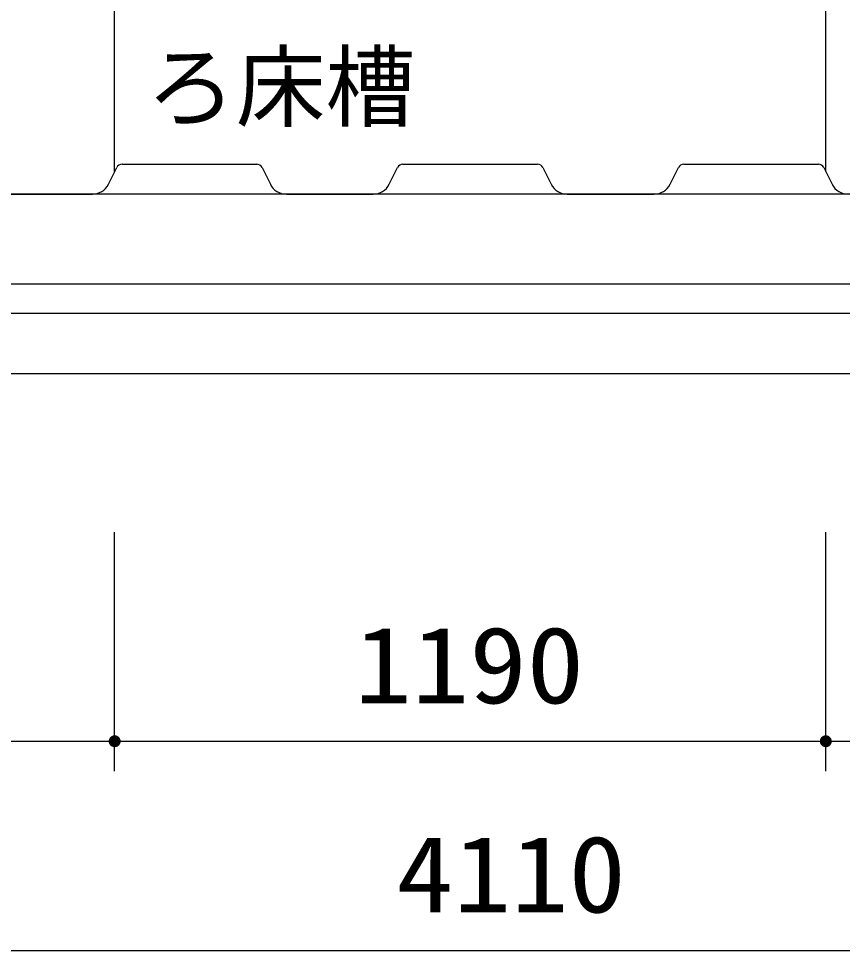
# Model space of a CAD drawing. Units: millimetres, scale not verified. Extents: x -14850 to 14850, y -10500 to 10500.
# Drawn here: x -8215 to -6836, y -6888 to -5329 of the extents above; entities that cross this region are included whole.
import ezdxf
from ezdxf.enums import TextEntityAlignment as Align

# ---------------------------------------------------------------- set-up
doc = ezdxf.new("R2010")
doc.units = ezdxf.units.MM
doc.header["$LTSCALE"] = 50
doc.layers.add('0-0_躯体', color=3, linetype='Continuous', lineweight=25)
doc.layers.add('0-2_製作', color=5, linetype='Continuous', lineweight=25)
doc.styles.add('ＭＳ ゴシック', font='')
doc.styles.get('ＭＳ ゴシック').set_extended_font_data('MS Gothic')

msp = doc.modelspace()

# ---------------------------------------------------------------- linework, layer by layer
at = {"layer": '0-0_躯体'}
for p, q in [((-8053.87, -5585.11), (-8053.87, -3594.51)), ((-6863.87, -5585.11), (-6863.87, -3594.51)), ((-8064.4, -5606.17), (-8050.46, -5578.28)), ((-8041.51, -5572.75), (-7816.23, -5572.75)), ((-7807.29, -5578.28), (-7793.34, -5606.17)), ((-7594.4, -5606.17), (-7580.45, -5578.28)), ((-7571.51, -5572.75), (-7346.23, -5572.75)), ((-7337.29, -5578.28), (-7323.34, -5606.17)), ((-7124.4, -5606.17), (-7110.45, -5578.28)), ((-7101.51, -5572.75), (-6876.23, -5572.75)), ((-6867.29, -5578.28), (-6853.34, -5606.17)), ((-8491.51, -5622.75), (-8091.23, -5622.75)), ((-7766.51, -5622.75), (-7621.23, -5622.75)), ((-7296.51, -5622.75), (-7151.23, -5622.75))]:
    msp.add_line(p, q, dxfattribs=at)
at = {"layer": '0-0_躯体', "color": 2}
for p, q in [((-5088.87, -5622.75), (-9688.87, -5622.75)), ((-9738.87, -5772.75), (-5038.87, -5772.75)), ((-5038.87, -5822.75), (-9738.87, -5822.75)), ((-9738.87, -5922.75), (-5038.87, -5922.75))]:
    msp.add_line(p, q, dxfattribs=at)
at = {"layer": '0-0_躯体'}
for centre, radius, start, end in [((-8041.51, -5582.75), 10, 90, 153.43494), ((-7816.23, -5582.75), 10, 26.56505, 90), ((-7571.51, -5582.75), 10, 90, 153.43494), ((-7346.23, -5582.75), 10, 26.56505, 90), ((-7101.51, -5582.75), 10, 90, 153.43494), ((-6876.23, -5582.75), 10, 26.56505, 90), ((-8091.23, -5592.75), 30, 270, 333.43494), ((-7766.51, -5592.75), 30, 206.56503, 270), ((-7621.23, -5592.75), 30, 270, 333.43494), ((-7296.51, -5592.75), 30, 206.56503, 270), ((-7151.23, -5592.75), 30, 270, 333.43494), ((-6826.51, -5592.75), 30, 206.56503, 270)]:
    msp.add_arc(centre, radius, start, end, dxfattribs=at)
at = {"layer": '0-2_製作', "color": 2}
for p, q in [((-8053.87, -6588.47), (-8053.87, -6188.72)), ((-6863.87, -6588.47), (-6863.87, -6188.72)), ((-9443.87, -6538.47), (-8053.87, -6538.47)), ((-8053.87, -6538.47), (-6863.87, -6538.47)), ((-6863.87, -6538.47), (-6123.87, -6538.47)), ((-9443.87, -6888.47), (-5333.87, -6888.47))]:
    msp.add_line(p, q, dxfattribs=at)
at = {"layer": '0-2_製作'}
for points in [[(-8062.92, -6534.21), (-8053.87, -6538.47), (-8063.38, -6535.38)], [(-8062.31, -6533.11), (-8053.87, -6538.47), (-8062.92, -6534.21)], [(-8061.58, -6532.1), (-8053.87, -6538.47), (-8062.31, -6533.11)], [(-8060.72, -6531.18), (-8053.87, -6538.47), (-8061.58, -6532.1)], [(-8059.75, -6530.38), (-8053.87, -6538.47), (-8060.72, -6531.18)], [(-8059.75, -6530.38), (-8053.87, -6528.47), (-8053.87, -6538.47)], [(-8058.69, -6529.71), (-8053.87, -6528.47), (-8059.75, -6530.38)], [(-8057.55, -6529.17), (-8053.87, -6528.47), (-8058.69, -6529.71)], [(-8056.36, -6528.79), (-8053.87, -6528.47), (-8057.55, -6529.17)], [(-8055.12, -6528.55), (-8053.87, -6528.47), (-8056.36, -6528.79)], [(-8053.87, -6528.47), (-8043.87, -6538.47), (-8053.87, -6538.47)], [(-8053.24, -6528.49), (-8043.87, -6538.47), (-8053.87, -6528.47)], [(-8052, -6528.65), (-8043.87, -6538.47), (-8053.24, -6528.49)], [(-8050.78, -6528.96), (-8043.87, -6538.47), (-8052, -6528.65)], [(-8050.78, -6528.96), (-8043.95, -6537.22), (-8043.87, -6538.47)], [(-8049.61, -6529.42), (-8043.95, -6537.22), (-8050.78, -6528.96)], [(-8049.61, -6529.42), (-8044.19, -6535.98), (-8043.95, -6537.22)], [(-8048.51, -6530.03), (-8044.19, -6535.98), (-8049.61, -6529.42)], [(-8048.51, -6530.03), (-8044.57, -6534.79), (-8044.19, -6535.98)], [(-8047.5, -6530.77), (-8044.57, -6534.79), (-8048.51, -6530.03)], [(-8047.5, -6530.77), (-8045.11, -6533.65), (-8044.57, -6534.79)], [(-8046.58, -6531.63), (-8045.11, -6533.65), (-8047.5, -6530.77)], [(-8046.58, -6531.63), (-8045.78, -6532.59), (-8045.11, -6533.65)], [(-6872.92, -6534.21), (-6863.87, -6538.47), (-6873.38, -6535.38)], [(-6872.31, -6533.11), (-6863.87, -6538.47), (-6872.92, -6534.21)], [(-6871.58, -6532.1), (-6863.87, -6538.47), (-6872.31, -6533.11)], [(-6870.72, -6531.18), (-6863.87, -6538.47), (-6871.58, -6532.1)], [(-6870.72, -6531.18), (-6863.87, -6528.47), (-6863.87, -6538.47)], [(-6869.75, -6530.38), (-6863.87, -6528.47), (-6870.72, -6531.18)], [(-6868.69, -6529.71), (-6863.87, -6528.47), (-6869.75, -6530.38)], [(-6867.55, -6529.17), (-6863.87, -6528.47), (-6868.69, -6529.71)], [(-6866.36, -6528.79), (-6863.87, -6528.47), (-6867.55, -6529.17)], [(-6865.12, -6528.55), (-6863.87, -6528.47), (-6866.36, -6528.79)], [(-6863.87, -6528.47), (-6853.87, -6538.47), (-6863.87, -6538.47)], [(-6863.24, -6528.49), (-6853.87, -6538.47), (-6863.87, -6528.47)], [(-6863.24, -6528.49), (-6853.95, -6537.22), (-6853.87, -6538.47)], [(-6862, -6528.65), (-6853.95, -6537.22), (-6863.24, -6528.49)], [(-6862, -6528.65), (-6854.19, -6535.98), (-6853.95, -6537.22)], [(-6860.78, -6528.96), (-6854.19, -6535.98), (-6862, -6528.65)], [(-6860.78, -6528.96), (-6854.57, -6534.79), (-6854.19, -6535.98)], [(-6859.61, -6529.42), (-6854.57, -6534.79), (-6860.78, -6528.96)], [(-6859.61, -6529.42), (-6855.11, -6533.65), (-6854.57, -6534.79)], [(-6858.51, -6530.03), (-6855.11, -6533.65), (-6859.61, -6529.42)], [(-6858.51, -6530.03), (-6855.78, -6532.59), (-6855.11, -6533.65)], [(-6857.5, -6530.77), (-6855.78, -6532.59), (-6858.51, -6530.03)], [(-6857.5, -6530.77), (-6856.58, -6531.63), (-6855.78, -6532.59)], [(-8063.85, -6537.84), (-8053.87, -6538.47), (-8063.87, -6538.47)], [(-8063.87, -6538.47), (-8056.96, -6547.98), (-8063.79, -6539.72)], [(-8063.87, -6538.47), (-8055.75, -6548.29), (-8056.96, -6547.98)], [(-8053.87, -6538.47), (-8055.75, -6548.29), (-8063.87, -6538.47)], [(-8063.69, -6536.6), (-8053.87, -6538.47), (-8063.85, -6537.84)], [(-8063.79, -6539.72), (-8058.13, -6547.52), (-8063.56, -6540.96)], [(-8063.79, -6539.72), (-8056.96, -6547.98), (-8058.13, -6547.52)], [(-8063.38, -6535.38), (-8053.87, -6538.47), (-8063.69, -6536.6)], [(-8063.56, -6540.96), (-8059.23, -6546.91), (-8063.17, -6542.15)], [(-8063.56, -6540.96), (-8058.13, -6547.52), (-8059.23, -6546.91)], [(-8063.17, -6542.15), (-8060.25, -6546.18), (-8062.63, -6543.29)], [(-8063.17, -6542.15), (-8059.23, -6546.91), (-8060.25, -6546.18)], [(-8062.63, -6543.29), (-8061.16, -6545.32), (-8061.96, -6544.35)], [(-8062.63, -6543.29), (-8060.25, -6546.18), (-8061.16, -6545.32)], [(-8053.87, -6538.47), (-8054.5, -6548.45), (-8055.75, -6548.29)], [(-8053.87, -6538.47), (-8053.87, -6548.47), (-8054.5, -6548.45)], [(-8053.87, -6538.47), (-8052.62, -6548.39), (-8053.87, -6548.47)], [(-8053.87, -6538.47), (-8051.38, -6548.16), (-8052.62, -6548.39)], [(-8053.87, -6538.47), (-8050.19, -6547.77), (-8051.38, -6548.16)], [(-8053.87, -6538.47), (-8049.05, -6547.23), (-8050.19, -6547.77)], [(-8053.87, -6538.47), (-8047.99, -6546.56), (-8049.05, -6547.23)], [(-8053.87, -6538.47), (-8047.03, -6545.76), (-8047.99, -6546.56)], [(-8043.87, -6538.47), (-8047.03, -6545.76), (-8053.87, -6538.47)], [(-8043.87, -6538.47), (-8046.17, -6544.85), (-8047.03, -6545.76)], [(-8043.87, -6538.47), (-8045.43, -6543.83), (-8046.17, -6544.85)], [(-8043.87, -6538.47), (-8044.82, -6542.73), (-8045.43, -6543.83)], [(-8043.87, -6538.47), (-8044.36, -6541.56), (-8044.82, -6542.73)], [(-8043.87, -6538.47), (-8044.05, -6540.34), (-8044.36, -6541.56)], [(-8043.87, -6538.47), (-8043.89, -6539.1), (-8044.05, -6540.34)], [(-6873.85, -6537.84), (-6863.87, -6538.47), (-6873.87, -6538.47)], [(-6873.87, -6538.47), (-6864.5, -6548.45), (-6873.79, -6539.72)], [(-6873.87, -6538.47), (-6863.87, -6548.47), (-6864.5, -6548.45)], [(-6863.87, -6538.47), (-6863.87, -6548.47), (-6873.87, -6538.47)], [(-6873.69, -6536.6), (-6863.87, -6538.47), (-6873.85, -6537.84)], [(-6873.79, -6539.72), (-6865.74, -6548.29), (-6873.56, -6540.96)], [(-6873.79, -6539.72), (-6864.5, -6548.45), (-6865.74, -6548.29)], [(-6873.38, -6535.38), (-6863.87, -6538.47), (-6873.69, -6536.6)], [(-6873.56, -6540.96), (-6866.96, -6547.98), (-6873.17, -6542.15)], [(-6873.56, -6540.96), (-6865.74, -6548.29), (-6866.96, -6547.98)], [(-6873.17, -6542.15), (-6868.13, -6547.52), (-6872.63, -6543.29)], [(-6873.17, -6542.15), (-6866.96, -6547.98), (-6868.13, -6547.52)], [(-6872.63, -6543.29), (-6869.23, -6546.91), (-6871.96, -6544.35)], [(-6872.63, -6543.29), (-6868.13, -6547.52), (-6869.23, -6546.91)], [(-6871.96, -6544.35), (-6870.25, -6546.18), (-6871.16, -6545.32)], [(-6871.96, -6544.35), (-6869.23, -6546.91), (-6870.25, -6546.18)], [(-6863.87, -6538.47), (-6862.62, -6548.39), (-6863.87, -6548.47)], [(-6863.87, -6538.47), (-6861.38, -6548.16), (-6862.62, -6548.39)], [(-6863.87, -6538.47), (-6860.19, -6547.77), (-6861.38, -6548.16)], [(-6863.87, -6538.47), (-6859.05, -6547.23), (-6860.19, -6547.77)], [(-6863.87, -6538.47), (-6857.99, -6546.56), (-6859.05, -6547.23)], [(-6863.87, -6538.47), (-6857.03, -6545.76), (-6857.99, -6546.56)], [(-6863.87, -6538.47), (-6856.17, -6544.85), (-6857.03, -6545.76)], [(-6853.87, -6538.47), (-6856.17, -6544.85), (-6863.87, -6538.47)], [(-6853.87, -6538.47), (-6855.43, -6543.83), (-6856.17, -6544.85)], [(-6853.87, -6538.47), (-6854.82, -6542.73), (-6855.43, -6543.83)], [(-6853.87, -6538.47), (-6854.36, -6541.56), (-6854.82, -6542.73)], [(-6853.87, -6538.47), (-6854.05, -6540.34), (-6854.36, -6541.56)], [(-6853.87, -6538.47), (-6853.89, -6539.1), (-6854.05, -6540.34)]]:
    msp.add_solid(points, dxfattribs=at)

# ---------------------------------------------------------------- texts
at = {"layer": '0-0_躯体', "color": 4, "style": 'ＭＳ ゴシック'}
msp.add_text('ろ床槽', height=110, dxfattribs=at).set_placement((-8001.23, -5531.11), align=Align.BOTTOM_LEFT)
at = {"layer": '0-2_製作', "color": 4, "style": 'ＭＳ ゴシック', "width": 1.1}
for s, p in [('1190', (-7652.62, -6513.47)), ('4110', (-7582.62, -6863.47))]:
    msp.add_text(s, height=128.4, dxfattribs=at).set_placement(p, align=Align.BOTTOM_LEFT)

doc.saveas('drawing.dxf')
